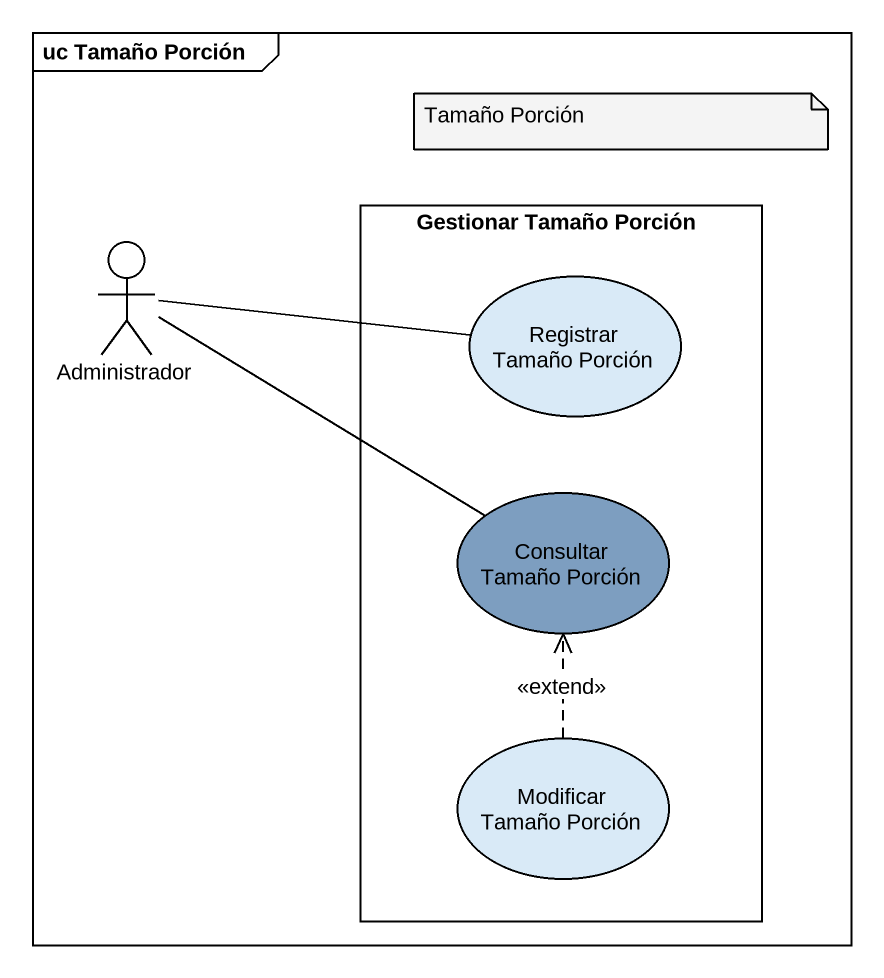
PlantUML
@startuml
mainframe uc Tamaño Porción
actor Administrador
rectangle "Gestionar Tamaño Porción" as Gestionar_Tamaño_Porción {
  usecase "Registrar Tamaño Porción" as Registrar_Tamaño_Porción
  usecase "Consultar Tamaño Porción" as Consultar_Tamaño_Porción #7D9EC0
  usecase "Modificar Tamaño Porción" as Modificar_Tamaño_Porción
}
Administrador -right- Registrar_Tamaño_Porción
Administrador -right- Consultar_Tamaño_Porción
Modificar_Tamaño_Porción .up.> Consultar_Tamaño_Porción : <<extend>>
note as N1
  Tamaño Porción
end note
@enduml
